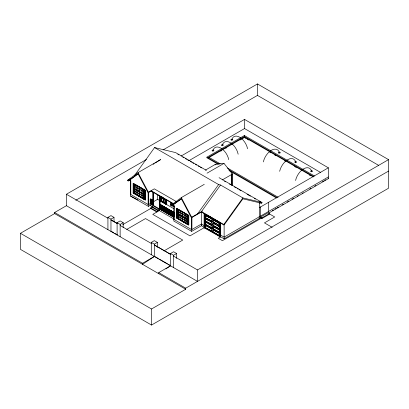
<?xml version="1.0" encoding="UTF-8"?>
<svg xmlns="http://www.w3.org/2000/svg" width="409" height="409" viewBox="0 0 409 409"><rect width="100%" height="100%" fill="white"/><g stroke="black" fill="none" stroke-linecap="round" stroke-linejoin="round"><path stroke-width="0.61" d="M134.29 175.834L154.576 147.572L175.599 152.588L206.417 170.379M197.593 213.835L218.616 184.551L220.533 185.006L242.89 197.915L262 202.47L262 202.844L261.361 203.212L242.89 198.81L224.423 224.541L223.784 224.909L201.427 212L191.688 217.619L191.131 217.297L181.31 198.713L171.483 205.957L170.926 205.635L170.926 205.262L181.31 197.608L204.275 184.347M220.533 185.006L201.427 211.622L223.784 224.531L223.784 224.909M223.784 224.531L242.89 197.915M138.493 173.615L129.648 180.134L128.201 180.967L127.649 180.645L127.649 180.272L138.027 172.618L160.655 159.551L155.343 162.946M128.201 180.967L138.027 173.728L147.848 192.312L148.406 192.634L151.074 191.09L173.048 203.774M171.483 205.957L181.77 198.605M165.906 268.897L170.517 265.814L170.517 253.503L173.554 251.75L176.591 253.503L176.591 258.427M153.217 164.306L154.28 163.626M388.55 159.628L197.491 269.935L197.491 281.387L66.406 205.707L66.406 194.249L257.466 83.947L388.55 159.628L388.55 188.217L151.534 325.053L20.45 249.372L20.45 233.309L54.622 213.58L185.706 289.26L185.706 288.192L388.55 171.08M54.622 213.58L54.622 212.511L66.406 205.707M75.798 200.287L146.473 159.479M163.043 149.919L257.466 95.399L378.596 165.333M127.649 180.272L130.328 178.723M133.135 183.508L133.4 183.35L145.543 190.364L145.543 199.873L145.277 200.027L133.135 193.017L133.135 183.508L145.277 190.517L145.543 190.364M181.115 156.033L244.541 119.413L328.361 167.802L328.361 178.646L268.35 213.288M134.541 184.449L133.385 183.943L134.541 184.449L134.541 188.621L133.385 188.114L134.541 188.621M133.385 184.669L134.397 185.251M134.919 184.229L134.653 184.382L134.653 193.897L135.047 193.667L139.346 196.151L139.075 196.305L134.776 193.82L134.776 189.357L143.902 194.024M133.385 185.389L134.397 185.972M134.776 189.065L135.047 188.912L139.346 191.392L139.075 191.55L134.776 189.065L134.776 184.602L135.047 184.449L139.346 186.928L139.331 191.693L143.902 194.316M133.385 186.029L134.397 186.616M133.385 186.755L134.397 187.337M136.391 185.533L136.657 185.379L136.657 189.842L136.391 189.996M133.385 187.434L134.397 188.017M134.776 186.836L135.047 186.678L139.346 189.162L139.075 189.316M137.465 186.156L137.736 185.998L137.736 190.461L137.465 190.62M134.541 189.203L133.385 188.702L134.541 189.203L134.397 193.457L133.385 192.874L133.4 183.35M133.385 189.423L134.397 190.006M133.385 190.144L134.397 190.727M134.776 184.602L139.075 187.087L139.346 186.928M143.902 189.556L139.597 187.077L139.331 187.23L143.631 189.715L143.631 194.178M133.385 190.865L134.397 191.453M133.385 191.591L134.397 192.174M136.391 190.287L136.657 190.134L136.657 194.597L136.391 194.75M133.385 192.23L134.397 192.813M134.776 191.591L135.047 191.432L139.346 193.917L139.075 194.071M140.89 188.13L141.161 187.976L141.161 192.44L140.89 192.593M189.387 160.389L244.541 128.549L320.641 172.48M133.135 193.017L133.528 192.792L133.528 188.621M139.331 189.464L139.597 189.306L143.902 191.79M137.465 190.911L137.736 190.752L137.736 195.216L137.465 195.374M141.964 188.753L142.235 188.595L142.235 193.058L141.964 193.217M144.024 189.485L143.758 189.643L143.758 199.152L144.152 198.922L144.152 194.75L144.009 199.004M144.009 190.078L145.164 190.579L145.021 194.832L144.009 194.249L144.009 190.078L145.164 190.579M144.009 190.798L145.021 191.386M140.89 192.89L141.161 192.731L141.161 197.194L140.89 197.353M139.331 194.219L139.597 194.065L143.902 196.545L143.631 196.703M144.009 191.524L145.021 192.107M144.009 192.164L145.021 192.746M141.964 193.508L142.235 193.355L142.235 197.818L141.964 197.971M144.009 192.884L145.021 193.472M217.961 164.162L206.923 157.787L206.923 157.148L244.377 135.527L314.47 175.998M144.009 193.569L145.021 194.152M139.331 196.448L143.631 198.932L143.631 194.469L139.331 191.985L139.331 196.448L139.597 196.294L143.902 198.779M144.009 194.249L145.164 194.75M313.861 176.632L244.377 136.514L208.636 157.148L220.216 163.835M148.406 192.634L148.406 192.256L154.311 188.851L176.284 201.535M208.636 157.736L244.377 137.102L313.309 176.903M220.732 151.161L221.831 150.527M225.681 148.303L226.78 147.669M239.976 140.052L241.627 139.096M242.726 138.462L243.825 137.828M144.009 195.558L145.021 196.141M144.009 194.832L145.164 195.338L145.021 199.592L134.919 193.738M144.009 196.279L145.021 196.862M107.93 229.679L107.93 217.368L110.967 215.615L114.004 217.368L114.004 221.678M144.009 197L145.021 197.583M144.009 197.721L145.021 198.309M144.009 198.365L145.021 198.948M107.93 217.368L110.967 219.122L114.004 217.368M152.705 206.755L150.205 205.313L150.205 199.071L150.584 198.851L153.176 200.349L152.797 200.563M150.834 199.265L150.834 203.534L150.456 203.748L150.456 199.485L150.834 199.265L152.352 200.144L152.352 199.873L151.974 200.093L151.974 204.628L152.608 204.556L152.608 200.016L152.23 200.236L152.23 204.771L152.608 204.556M205.364 170.149L215.528 164.28L223.989 163.385L232.445 174.045L232.445 185.257M152.797 200.747L153.176 200.528M153.206 200.635L152.828 200.855L150.456 199.485M117.102 234.976L117.102 222.66L120.139 220.911L123.17 222.66L123.17 227.588M151.662 202.762L157.603 199.336L173.81 208.692M161.243 197.45L163.293 198.498L163.176 202.251L161.243 201.136L161.243 197.45L163.293 198.498M151.724 204.045L151.34 204.26L151.34 199.725L151.724 199.505L151.724 204.045L151.09 204.117L151.09 199.582L151.468 199.362L151.468 199.633M130.573 180.272L130.558 196.064L148.39 206.361L150.205 205.313M207.046 173.165L223.989 163.385M152.797 205.103L153.206 204.899M163.932 199.004L165.982 200.047L165.86 203.8L163.932 202.69L163.932 199.004L165.982 200.047M117.102 222.66L120.139 224.413L123.17 222.66M160.328 196.34L160.328 201.228L160.604 201.07M160.328 201.228L160.982 201.289M161.243 201.136L163.293 202.184M151.969 206.565L158.104 210.108L158.104 210.707L151.969 207.169L151.969 206.565L153.206 205.85L159.341 209.393L159.341 210.589L174.019 219.06M122.766 224.618L150.711 208.488L150.711 207.895L151.969 207.169M111.212 231.289L110.967 231.433L110.967 219.122M160.103 196.402L160.149 208.907L159.771 209.127L159.771 204.791L160.149 204.572L166.039 207.772L165.66 207.992L165.66 212.527M163.932 202.69L165.982 203.733M166.085 199.587L166.085 204.551L166.361 204.393M159.72 208.662L159.341 208.881L159.341 195.804M166.085 204.551L166.739 204.607L166.739 199.72M158.104 210.108L159.341 209.393M150.711 207.895L156.841 211.438L158.104 210.707M160.982 209.388L160.604 209.607L160.604 205.073L160.982 204.853L160.982 209.388L160.348 209.464L160.348 204.924L160.727 204.909M126.754 229.403L145.512 218.575L182.741 240.068L163.983 250.896M159.341 210.589L152.767 214.382L189.996 235.875L204.51 227.496M161.867 209.899L161.489 210.119L161.489 205.584L161.867 205.364L161.867 209.899L161.233 209.975L161.233 205.436L161.616 205.42M170.875 202.542L170.875 204.996L171.356 204.72L173.943 206.213M170.926 205.262L173.6 203.718L151.074 190.717L151.074 191.09M162.751 210.41L162.373 210.63L162.373 206.095L162.751 205.875L162.751 210.41L162.501 210.267M172.393 205.318L172.036 205.522L174.106 206.719M163.385 210.778L163.007 210.993L163.007 206.458L163.385 206.238L163.636 210.921L163.636 206.387L163.257 206.606L163.257 211.141L163.636 210.921M174.091 205.497L173.84 221.054L191.673 231.346L201.427 225.717L207.21 229.055M164.525 211.433L164.142 211.652L164.142 207.118L164.525 206.898L164.525 211.433L163.891 211.504L163.891 206.969L164.27 206.954M165.41 211.944L165.026 212.164L165.026 207.629L165.41 207.409L165.41 211.944L164.776 212.015L164.776 207.481L165.154 207.465M222.281 179.914L232.445 174.045L231.939 173.753M167.179 212.966L166.8 213.186L166.8 208.651L167.179 208.432L167.179 212.966L166.545 213.038L166.545 208.503L166.928 208.483M176.417 208.498L176.683 208.339L188.825 215.349L188.825 224.863L188.554 225.016L176.417 218.007L176.417 208.498L188.554 215.507L188.825 215.349M168.063 213.478L167.685 213.697L167.685 209.163L168.063 208.943L168.063 213.478L167.429 213.549L167.429 209.014L167.813 208.994M176.668 208.933L177.823 209.434L176.668 208.933L176.668 213.104L177.823 213.605L176.668 213.104M168.697 213.841L168.319 214.06L168.319 209.526L168.697 209.306L168.948 213.989L168.948 209.454L168.569 209.674L168.569 214.209L168.948 213.989M176.668 209.653L177.68 210.241M178.201 209.219L177.93 209.372L177.93 218.881L178.329 218.657L182.629 221.136L182.358 221.295L178.058 218.81L178.058 214.347L178.329 214.193L178.329 218.657M169.582 214.352L169.203 214.572L169.203 210.037L169.582 209.817L169.837 214.5L169.837 209.965L169.454 210.185L169.454 214.72L169.837 214.5M176.668 210.379L177.68 210.962M178.058 214.055L178.329 213.897L182.629 216.381L182.358 216.535L178.058 214.055L178.058 209.592L178.329 209.434L182.629 211.918L182.613 216.683L187.179 219.301L186.913 219.459L182.613 216.974L182.613 221.438L186.913 223.922L187.179 223.764L182.879 221.284L182.613 221.438M174.009 212.373L173.631 212.593L173.631 217.128L174.009 216.908L174.009 212.373L160.103 204.342L159.72 204.561L173.881 212.736L173.881 217.276L150.205 203.605L148.39 204.653L130.558 194.357M176.668 211.1L177.68 211.683M170.466 214.863L170.088 215.083L170.088 210.548L170.466 210.328L170.722 215.011L170.722 210.477L170.338 210.696L170.338 215.231L170.722 215.011M176.668 211.739L177.68 212.327M179.674 210.523L179.94 210.364L179.94 214.832L179.674 214.986M176.668 212.424L177.68 213.007M171.606 215.523L171.228 215.742L171.228 211.208L171.606 210.988L171.606 215.523L170.972 215.594L170.972 211.059L171.351 211.039M178.058 211.821L178.329 211.668L182.629 214.152L182.358 214.306M180.747 211.141L181.013 210.988L181.013 215.451L180.747 215.604M172.491 216.034L172.112 216.254L172.112 211.714L172.491 211.499L172.491 216.034L171.857 216.105L171.857 211.571L172.24 211.55M176.668 213.687L177.823 214.193L176.668 213.687L176.668 217.859L177.823 218.36L176.811 217.777L176.417 218.007M176.668 214.413L177.68 214.996M173.375 216.545L172.997 216.765L172.997 212.225L173.375 212.01L173.375 216.545L173.125 216.397M176.668 215.134L177.68 215.717M178.058 209.592L182.358 212.072L182.629 211.918M187.179 214.546L182.879 212.066L182.613 212.22L186.913 214.705L187.307 214.474M176.668 215.855L177.68 216.438M176.668 216.576L177.68 217.164M179.674 215.277L179.94 215.124L179.94 219.587L179.674 219.74M176.668 217.22L177.68 217.803M178.058 216.576L178.329 216.422L182.629 218.907L182.358 219.06M184.224 213.15L184.495 212.997L184.495 217.46L184.224 217.614M174.091 219.198L173.84 219.347L191.673 229.643L201.427 224.009L204.51 225.788M182.613 214.449L182.879 214.296L187.179 216.78L186.913 216.934M180.747 215.896L181.013 215.742L181.013 220.206L180.747 220.359M185.297 213.769L185.568 213.616L185.568 218.079L185.297 218.232M178.058 214.347L182.358 216.831L182.879 216.53L187.179 219.009L186.913 219.168L186.913 214.705M182.613 216.974L182.879 216.821L182.879 221.284M187.291 215.068L188.447 215.569L187.291 215.068L187.291 219.239L188.447 219.74L187.291 219.239M187.291 215.788L188.304 216.371M184.224 217.905L184.495 217.752L184.495 222.215L184.224 222.368M182.613 219.209L182.879 219.05L187.179 221.535L186.913 221.688M187.291 216.509L188.304 217.097M187.291 217.235L188.304 217.818M185.297 218.529L185.568 218.37L185.568 222.833L185.297 222.992M187.291 217.874L188.304 218.457M187.291 218.554L188.304 219.142M187.291 219.822L188.447 220.323L187.291 219.822L187.291 223.994L188.304 224.577L187.434 223.912L187.041 224.142L187.041 214.628M202.404 211.059L191.688 217.245L181.31 197.608M187.291 220.543L188.304 221.131M187.291 221.269L188.304 221.852M151.294 254.715L151.294 242.404L154.331 240.65L157.368 242.404L157.368 247.327M187.291 221.99L188.304 222.573M187.291 222.711L188.304 223.294M187.291 223.355L188.304 223.938M204.612 228.023L204.612 214.633L219.791 223.391L219.965 236.683L204.106 227.731L204.106 213.754L204.51 213.524M204.612 214.633L208.038 216.407M151.294 242.404L154.331 244.158L157.368 242.404M205.292 217.588L212.102 221.249L205.292 217.588L205.292 215.405L208.81 217.174M205.292 220.932L212.102 224.597L205.292 220.932L205.292 218.754L209.362 220.834M205.292 224.28L212.102 227.946L205.292 224.28L205.292 222.102L207.169 222.92M205.292 215.405L212.102 219.071M219.689 225.63L212.884 221.969L213.109 219.653L213.109 221.836L219.689 225.63L219.689 223.452L214.209 220.287M205.292 218.754L212.102 222.419M54.622 212.511L142.547 263.273L154.551 256.341M205.292 227.629L212.102 231.295L205.292 227.629L205.292 225.451L212.102 229.117L208.81 227.215M205.292 222.102L212.102 225.768L208.263 223.549M219.689 226.801L212.884 223.135L212.884 225.313L219.689 228.979L219.689 226.801L216.949 225.216M217.496 228.882L219.689 230.149L219.689 232.327L212.884 228.662L212.884 226.484L216.402 228.248M219.791 223.391L209.127 217.036M204.106 213.754L220.298 223.099L220.702 222.869L220.702 236.842L218.248 238.263L222.419 240.671L261.366 218.186M212.884 228.662L219.689 232.327M219.689 235.676L212.884 232.01L213.109 229.7L213.109 231.877L219.689 235.676L219.689 233.498L213.662 230.016M259.071 202.844L259.413 203.043L260.242 202.562L261.361 203.212M170.517 253.503L173.554 255.257L176.591 253.503M212.884 225.313L219.689 228.979M212.884 226.484L219.689 230.149M259.413 207.608L328.361 167.802M212.884 229.832L219.689 233.498M158.733 273.687L158.733 272.619L170.742 265.686M328.361 176.939L224.127 237.113L220.702 235.139M260.62 217.752L260.62 217.051L268.35 212.588L269.689 213.36L269.689 214.065L261.959 218.529L260.62 217.752L224.127 238.82L208.288 229.679M272.312 210.609L273.411 209.97M275.068 209.019L276.172 208.38M277.271 207.741L278.376 207.107M282.236 204.878L283.34 204.239M287.2 202.01L288.856 201.054M292.164 199.147L293.82 198.191M297.128 196.279L298.233 195.645M302.093 193.416L303.197 192.777M309.817 188.958L310.917 188.319M314.782 186.09L315.881 185.451M322.502 181.632L323.606 180.993M324.71 180.359L325.809 179.72M260.62 217.051L261.959 217.823L269.689 213.36M20.45 233.309L151.534 308.989L185.706 289.26M130.558 196.064L137.874 199.95M328.018 178.447L328.361 178.646M244.93 137.828L246.029 138.467M247.133 139.101L248.79 140.057M269.746 152.158L270.845 152.792M274.71 155.021L275.809 155.66M284.633 160.752L285.738 161.391M294.562 166.483L296.213 167.439M309.449 175.083L310.554 175.717M227.384 167.976L278.12 197.266M206.923 157.148L219.066 164.162M228.999 169.893L277.016 197.619M228.999 170.533L276.464 197.941M215.528 164.28L216.034 164.571M215.022 164.571L215.528 164.863M231.433 174.045L231.939 174.336L231.939 185.548M219.076 177.69L262 202.47M177.803 154.234L178.907 154.873M182.762 157.097L183.866 157.736M185.522 158.692L186.622 159.326M187.726 159.965L188.825 160.599M190.482 161.555L191.586 162.189M192.685 162.828L193.789 163.462M195.441 164.418L196.545 165.057M198.196 166.008L199.301 166.647M200.405 167.281L201.504 167.92M224.485 181.187L225.589 181.826M229.454 184.055L230.553 184.689M234.418 186.918L236.07 187.874M237.174 188.513L238.278 189.147M239.383 189.786L241.034 190.742M247.102 194.244L250.415 196.156M254.275 198.385L255.38 199.025M259.24 201.254L260.344 201.888M154.576 147.572L218.616 184.551M269.689 214.065L274.71 216.964L264.454 222.879L272.169 227.332M259.071 216.545L259.413 216.744M259.071 218.253L259.413 218.447L259.413 203.043M205.589 214.142L215.303 219.751M216.923 220.686L218.002 221.31M219.081 221.934L220.16 222.557M209.909 217.808L211.003 218.437M212.884 219.786L219.459 223.585L219.459 225.763M210.456 221.468L211.55 222.102M215.85 224.587L213.109 223.002L213.109 225.18M161.729 196.852L163.176 197.69M129.648 180.134L130.808 180.804L130.808 194.505M172.93 205.124L174.091 205.788L174.091 219.49M173.978 206.376L171.228 204.791L171.228 202.951M170.875 204.996L174.168 206.903M206.622 225.952L207.716 226.581M219.791 236.785L220.298 237.077L220.298 223.099M144.152 194.75L145.164 195.338M167.179 208.631L174.009 212.573M150.205 199.071L152.828 200.584M159.771 204.791L173.881 212.941M133.528 192.792L134.541 193.375M144.152 198.922L145.164 199.51M178.201 218.728L186.77 223.677M160.149 208.907L159.72 209.101L159.72 196.008M150.711 208.488L156.841 212.031L156.841 211.438M117.347 223.38L110.967 219.976L117.102 223.518M66.406 194.249L107.93 218.227M173.554 256.111L197.491 269.935M120.139 225.461L151.294 243.452M111.723 231.586L113.768 232.767M114.791 233.36L117.347 234.832M155.093 256.653L158.329 258.524M159.408 259.142L167.501 263.82M168.585 264.439L169.663 265.063M158.733 272.619L185.706 288.192M138.027 172.618L148.406 192.256M268.35 202.45L268.35 211.581M261.959 217.823L261.959 218.529M260.62 206.913L260.62 216.044M257.466 83.947L257.466 95.399M244.541 119.413L244.541 128.549M244.377 135.527L244.377 136.166M244.377 136.514L244.377 137.102M231.433 174.669L231.433 185.257M224.127 224.035L224.127 238.82M219.459 226.934L219.459 229.112M219.459 230.282L219.459 232.46M219.459 233.626L219.459 235.809M213.109 226.351L213.109 228.529M211.872 219.204L211.872 221.381M211.872 222.552L211.872 224.73M211.872 225.901L211.872 228.079M211.872 229.244L211.872 231.428M205.522 215.272L205.522 217.455M205.522 218.621L205.522 220.804M205.522 221.969L205.522 224.147M205.522 225.318L205.522 227.496M204.786 214.531L204.786 227.92M201.427 211.555L201.427 225.717M191.923 217.665L191.923 229.495M191.673 217.184L191.673 231.346M191.417 217.041L191.417 229.495M188.554 215.507L188.554 225.016M188.304 215.65L188.304 219.822M188.304 220.405L188.304 224.577M187.434 214.986L187.434 219.158M187.434 219.74L187.434 223.912M186.913 219.459L186.913 223.922M182.879 212.066L182.879 216.53M182.358 212.072L182.358 216.535M182.358 216.831L182.358 221.295M178.329 209.434L178.329 213.897M177.68 209.515L177.68 213.687M177.68 214.275L177.68 218.447M176.811 208.851L176.811 213.023M176.811 213.605L176.811 217.777M173.554 255.257L173.554 267.568M173.125 212.061L172.746 212.082L172.746 216.617M172.393 203.161L172.393 204.776M171.356 204.72L171.356 202.567L170.998 202.772L170.998 204.924M166.463 199.883L166.463 204.771M166.243 199.495L166.243 204.459L160.865 201.356L160.865 196.392M165.86 200.119L165.86 203.8M165.154 208.084L165.154 211.801M164.27 207.573L164.27 211.289M164.05 198.938L164.05 202.619M163.176 198.564L163.176 202.251M162.501 205.931L162.117 205.947L162.117 210.482M161.366 197.383L161.366 201.07M160.706 196.484L160.706 201.448M157.603 194.352L157.603 199.336M154.331 244.158L154.331 256.469L142.547 264.342L142.547 263.273M153.59 192.665L153.59 205.119L153.206 205.338L153.206 192.261M152.828 192.031L152.828 205.119M152.352 200.753L152.352 204.408M151.534 308.989L151.534 325.053M148.641 192.675L148.641 204.505M148.39 192.199L148.39 206.361M148.135 192.051L148.135 204.505M145.277 190.517L145.277 200.027M145.021 190.66L145.021 194.832M145.021 195.42L145.021 199.592M144.152 189.996L144.152 194.168M139.597 187.077L139.597 191.54M139.597 191.831L139.597 196.294M139.075 187.087L139.075 191.55M139.075 191.841L139.075 196.305M135.047 184.449L135.047 188.912M135.047 189.761L135.047 193.667M134.397 184.531L134.397 188.702M134.397 189.285L134.397 193.457M133.528 183.861L133.528 188.033M120.139 224.413L120.139 236.729M231.811 139.668A11.524 6.651 60 0 1 239.694 137.209A11.524 6.651 60 0 1 247.573 148.769M222.399 145.103A11.524 6.651 60 0 1 230.282 142.639A11.524 6.651 60 0 1 238.161 154.198M212.977 150.543A11.524 6.651 60 0 1 220.855 148.084A11.524 6.651 60 0 1 228.738 159.643M295.569 180.492A11.784 6.805 -60 0 1 303.585 168.851A11.784 6.805 -60 0 1 311.607 171.233M279.649 171.299A11.784 6.754 -59.6 0 1 287.711 159.689A11.784 6.754 -59.6 0 1 295.687 162.041M263.365 161.903A11.784 6.805 -60 0 1 271.382 150.261A11.784 6.805 -60 0 1 279.403 152.644M166.294 207.92L165.916 208.14L165.916 212.675L166.294 212.455L166.294 207.92M154.551 245.078L170.742 254.424L154.551 245.078M231.187 140.036A0.895 0.516 0 0 0 232.68 139.796A0.895 0.516 0 0 0 231.571 139.172A0.895 0.516 0 0 0 231.187 140.036M221.888 145.527A0.895 0.516 0 0 0 223.294 145.144A0.895 0.516 0 0 0 222.021 144.633A0.895 0.516 0 0 0 221.888 145.527M212.378 150.926A0.895 0.516 0 0 0 213.851 150.65A0.895 0.516 0 0 0 212.7 150.052A0.895 0.516 0 0 0 212.378 150.926M311.085 171.652A0.895 0.516 0 0 0 312.496 171.284A0.895 0.516 0 0 0 311.239 170.763A0.895 0.516 0 0 0 311.085 171.652M295.18 162.465A0.895 0.516 0 0 0 296.576 162.082A0.895 0.516 0 0 0 295.298 161.575A0.895 0.516 0 0 0 295.18 162.465M278.79 153.017A0.895 0.516 0 0 0 280.272 152.762A0.895 0.516 0 0 0 279.148 152.148A0.895 0.516 0 0 0 278.79 153.017"/></g></svg>
